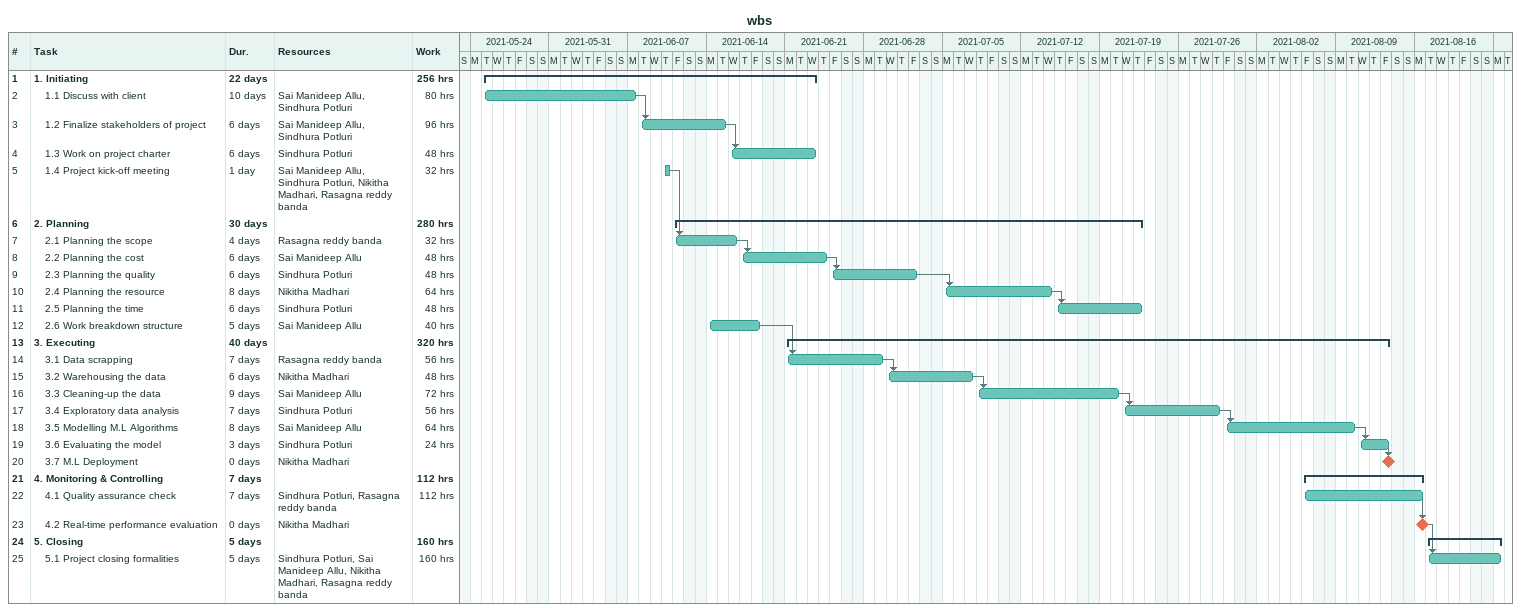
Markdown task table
wbs

| ID | Level | Task | Duration | Start | Finish | Predecessors | Resources | Work (h) |
|---|---|---|---|---|---|---|---|---|
| 1 | 1 | **1. Initiating** | 22d | 2021-05-25 | 2021-06-23 |  |  | 256 |
| 2 | 2 | 1.1 Discuss with client | 10d | 2021-05-25 | 2021-06-07 |  | Sai Manideep Allu, Sindhura Potluri | 80 |
| 3 | 2 | 1.2 Finalize stakeholders of project | 6d | 2021-06-08 | 2021-06-15 | 2 | Sai Manideep Allu, Sindhura Potluri | 96 |
| 4 | 2 | 1.3 Work on project charter | 6d | 2021-06-16 | 2021-06-23 | 3 | Sindhura Potluri | 48 |
| 5 | 2 | 1.4 Project kick-off meeting | 1d | 2021-06-10 | 2021-06-10 |  | Sai Manideep Allu, Sindhura Potluri, Nikitha Madhari, Rasagna reddy banda | 32 |
| 6 | 1 | **2. Planning** | 30d | 2021-06-11 | 2021-07-22 |  |  | 280 |
| 7 | 2 | 2.1 Planning the scope | 4d | 2021-06-11 | 2021-06-16 | 5 | Rasagna reddy banda | 32 |
| 8 | 2 | 2.2 Planning the cost | 6d | 2021-06-17 | 2021-06-24 | 7 | Sai Manideep Allu | 48 |
| 9 | 2 | 2.3 Planning the quality | 6d | 2021-06-25 | 2021-07-02 | 8 | Sindhura Potluri | 48 |
| 10 | 2 | 2.4 Planning the resource | 8d | 2021-07-05 | 2021-07-14 | 9 | Nikitha Madhari | 64 |
| 11 | 2 | 2.5 Planning the time | 6d | 2021-07-15 | 2021-07-22 | 10 | Sindhura Potluri | 48 |
| 12 | 2 | 2.6 Work breakdown structure | 5d | 2021-06-14 | 2021-06-18 |  | Sai Manideep Allu | 40 |
| 13 | 1 | **3. Executing** | 40d | 2021-06-21 | 2021-08-13 |  |  | 320 |
| 14 | 2 | 3.1 Data scrapping | 7d | 2021-06-21 | 2021-06-29 | 12 | Rasagna reddy banda | 56 |
| 15 | 2 | 3.2 Warehousing the data | 6d | 2021-06-30 | 2021-07-07 | 14 | Nikitha Madhari | 48 |
| 16 | 2 | 3.3 Cleaning-up the data | 9d | 2021-07-08 | 2021-07-20 | 15 | Sai Manideep Allu | 72 |
| 17 | 2 | 3.4 Exploratory data analysis | 7d | 2021-07-21 | 2021-07-29 | 16 | Sindhura Potluri | 56 |
| 18 | 2 | 3.5 Modelling M.L Algorithms | 8d | 2021-07-30 | 2021-08-10 | 17 | Sai Manideep Allu | 64 |
| 19 | 2 | 3.6 Evaluating the model | 3d | 2021-08-11 | 2021-08-13 | 18 | Sindhura Potluri | 24 |
| 20 | 2 | 3.7 M.L Deployment | 0d | 2021-08-13 | 2021-08-13 | 19 | Nikitha Madhari |  |
| 21 | 1 | **4. Monitoring & Controlling** | 7d | 2021-08-06 | 2021-08-16 |  |  | 112 |
| 22 | 2 | 4.1 Quality assurance check | 7d | 2021-08-06 | 2021-08-16 |  | Sindhura Potluri, Rasagna reddy banda | 112 |
| 23 | 2 | 4.2 Real-time performance evaluation | 0d | 2021-08-16 | 2021-08-16 | 22 | Nikitha Madhari |  |
| 24 | 1 | **5. Closing** | 5d | 2021-08-17 | 2021-08-23 |  |  | 160 |
| 25 | 2 | 5.1 Project closing formalities | 5d | 2021-08-17 | 2021-08-23 | 23 | Sindhura Potluri, Sai Manideep Allu, Nikitha Madhari, Rasagna reddy banda | 160 |
